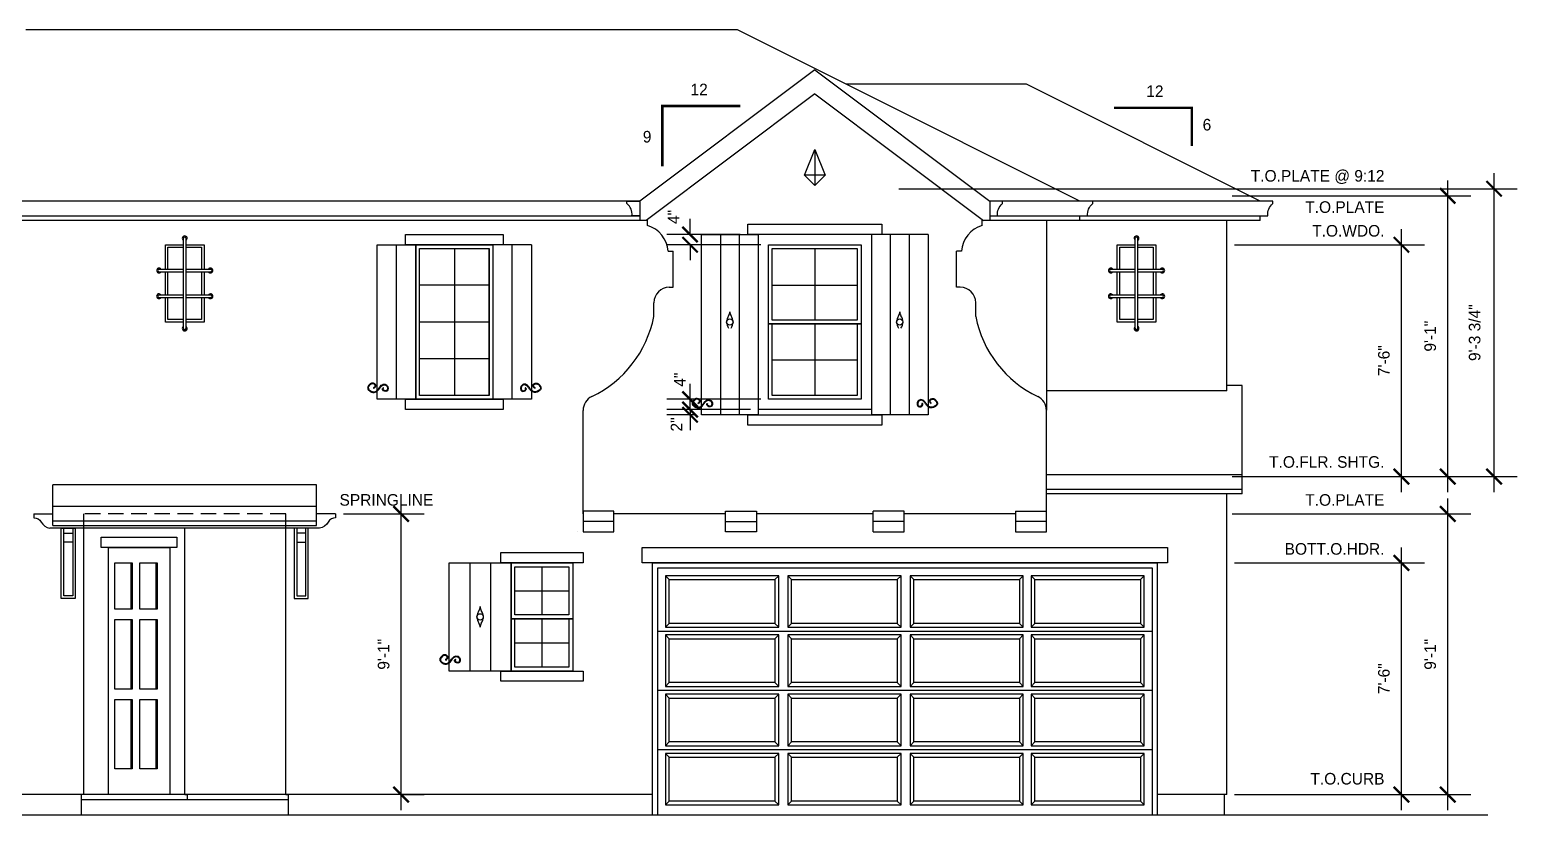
# Model space of a CAD drawing. Extents: x -5023 to 1783, y -1938 to 0.
# Drawn here: x 1205 to 1783, y -786 to -481 of the extents above; entities that cross this region are included whole.
import ezdxf

# ---------------------------------------------------------------- set-up
doc = ezdxf.new("R2010")
doc.units = 0
doc.header["$LTSCALE"] = 48
doc.header["$MEASUREMENT"] = 0
doc.header["$PDMODE"] = 3
doc.header["$PDSIZE"] = -2
doc.linetypes.add('HIDDEN2', pattern=[0.1875, 0.125, -0.0625])
doc.layers.get('0').update_dxf_attribs({"linetype": 'CONTINUOUS'})
doc.layers.get('DEFPOINTS').update_dxf_attribs({"linetype": 'CONTINUOUS'})
for name, color, linetype in [('1EL-1', 1, 'CONTINUOUS'), ('1EL-3', 3, 'CONTINUOUS'), ('1EL-7', 7, 'CONTINUOUS'), ('A-DIMS', 3, 'CONTINUOUS'), ('A-EXT ELEV', 7, 'CONTINUOUS'), ('A-EXT ELEV CORBELS', 3, 'CONTINUOUS'), ('A-EXT ELEV DR-WDO', 240, 'CONTINUOUS'), ('A-EXT ELEV SHUTTERS', 42, 'CONTINUOUS'), ('A-EXT ELEV TRIM', 42, 'CONTINUOUS'), ('A-SYMTEXT', 2, 'CONTINUOUS'), ('A-TEXT', 3, 'CONTINUOUS')]:
    doc.layers.add(name, color=color, linetype=linetype)
doc.styles.get("Standard").update_dxf_attribs({"font": 'ERASMD.TTF', "height": 4.5})
doc.dimstyles.new('ARCHITECTURE', dxfattribs={"dimscale": 48, "dimtxt": 0.18, "dimasz": 0.125, "dimexe": 0.1875, "dimexo": 0.0625, "dimgap": 0.09375, "dimtad": 1, "dimdec": 4, "dimzin": 3, "dimdsep": 46, "dimlunit": 4, "dimtxsty": 'Standard', "dimblk1": 'ARCHTICK', "dimblk2": 'ARCHTICK', "dimsah": 1, "dimcen": 0.09375, "dimdle": 0.125, "dimclrd": 1, "dimclre": 1, "dimclrt": 3, "dimadec": 0, "dimazin": 0, "dimtfac": 1, "dimtdec": 4, "dimtofl": 0, "dimtmove": 2, "dimatfit": 3, "dimldrblk": 'ARCHTICK', "dimfxl": 1, "dimfrac": 2, "dimtolj": 1, "dimtzin": 0, "dimarcsym": 0})

# ---------------------------------------------------------------- blocks, each defined once
blk = doc.blocks.new('A$C4E281F30')
at = {"layer": 'A-EXT ELEV DR-WDO'}
for p, q in [((-191, -5), (-191, -25)), ((-147, -5), (-191, -5)), ((-191, -5), (-189.5, -6.5)), ((-147, -5), (-148.5, -6.5)), ((-147, -25), (-147, -5)), ((-143.5, -5), (-143.5, -25)), ((-99.5, -5), (-143.5, -5)), ((-143.5, -5), (-142, -6.5)), ((-99.5, -5), (-101, -6.5)), ((-99.5, -25), (-99.5, -5)), ((-96, -5), (-96, -25)), ((-52, -5), (-96, -5)), ((-96, -5), (-94.5, -6.5)), ((-52, -5), (-53.5, -6.5)), ((-52, -25), (-52, -5)), ((-49, -5), (-49, -25)), ((-5, -5), (-49, -5)), ((-49, -5), (-47.5, -6.5)), ((-5, -5), (-6.5, -6.5)), ((-5, -25), (-5, -5)), ((-189.5, -6.5), (-148.5, -6.5)), ((-189.5, -23.5), (-189.5, -6.5)), ((-148.5, -6.5), (-148.5, -23.5)), ((-142, -6.5), (-101, -6.5)), ((-142, -23.5), (-142, -6.5)), ((-101, -6.5), (-101, -23.5)), ((-94.5, -6.5), (-53.5, -6.5)), ((-94.5, -23.5), (-94.5, -6.5)), ((-53.5, -6.5), (-53.5, -23.5)), ((-47.5, -6.5), (-6.5, -6.5)), ((-47.5, -23.5), (-47.5, -6.5)), ((-6.5, -6.5), (-6.5, -23.5)), ((-194, -26.5), (-5, -26.5)), ((-191, -25), (-189.5, -23.5)), ((-191, -25), (-147, -25)), ((-191, -28), (-191, -48)), ((-147, -28), (-191, -28)), ((-191, -28), (-189.5, -29.5)), ((-148.5, -23.5), (-189.5, -23.5)), ((-147, -25), (-148.5, -23.5)), ((-147, -28), (-148.5, -29.5)), ((-147, -48), (-147, -28)), ((-143.5, -25), (-142, -23.5)), ((-143.5, -25), (-99.5, -25)), ((-143.5, -28), (-143.5, -48)), ((-99.5, -28), (-143.5, -28)), ((-143.5, -28), (-142, -29.5)), ((-101, -23.5), (-142, -23.5)), ((-99.5, -25), (-101, -23.5)), ((-99.5, -28), (-101, -29.5)), ((-99.5, -48), (-99.5, -28)), ((-96, -25), (-94.5, -23.5)), ((-96, -25), (-52, -25)), ((-96, -28), (-96, -48)), ((-52, -28), (-96, -28)), ((-96, -28), (-94.5, -29.5)), ((-53.5, -23.5), (-94.5, -23.5)), ((-52, -25), (-53.5, -23.5)), ((-52, -28), (-53.5, -29.5)), ((-52, -48), (-52, -28)), ((-49, -25), (-47.5, -23.5)), ((-49, -25), (-5, -25)), ((-49, -28), (-49, -48)), ((-5, -28), (-49, -28)), ((-49, -28), (-47.5, -29.5)), ((-6.5, -23.5), (-47.5, -23.5)), ((-5, -25), (-6.5, -23.5)), ((-5, -28), (-6.5, -29.5)), ((-5, -26.5), (-2, -26.5)), ((-5, -48), (-5, -28)), ((-189.5, -29.5), (-148.5, -29.5)), ((-189.5, -46.5), (-189.5, -29.5)), ((-148.5, -29.5), (-148.5, -46.5)), ((-142, -29.5), (-101, -29.5)), ((-142, -46.5), (-142, -29.5)), ((-101, -29.5), (-101, -46.5)), ((-94.5, -29.5), (-53.5, -29.5)), ((-94.5, -46.5), (-94.5, -29.5)), ((-53.5, -29.5), (-53.5, -46.5)), ((-47.5, -29.5), (-6.5, -29.5)), ((-47.5, -46.5), (-47.5, -29.5)), ((-6.5, -29.5), (-6.5, -46.5)), ((-194, -49.5), (-5, -49.5)), ((-191, -48), (-189.5, -46.5)), ((-191, -48), (-147, -48)), ((-191, -51), (-191, -71)), ((-147, -51), (-191, -51)), ((-191, -51), (-189.5, -52.5)), ((-148.5, -46.5), (-189.5, -46.5)), ((-147, -48), (-148.5, -46.5)), ((-147, -51), (-148.5, -52.5)), ((-147, -71), (-147, -51)), ((-143.5, -48), (-142, -46.5)), ((-143.5, -48), (-99.5, -48)), ((-143.5, -51), (-143.5, -71)), ((-99.5, -51), (-143.5, -51)), ((-143.5, -51), (-142, -52.5)), ((-101, -46.5), (-142, -46.5)), ((-99.5, -48), (-101, -46.5)), ((-99.5, -51), (-101, -52.5)), ((-99.5, -71), (-99.5, -51)), ((-96, -48), (-94.5, -46.5)), ((-96, -48), (-52, -48)), ((-96, -51), (-96, -71)), ((-52, -51), (-96, -51)), ((-96, -51), (-94.5, -52.5)), ((-53.5, -46.5), (-94.5, -46.5)), ((-52, -48), (-53.5, -46.5)), ((-52, -51), (-53.5, -52.5)), ((-52, -71), (-52, -51)), ((-49, -48), (-47.5, -46.5)), ((-49, -48), (-5, -48)), ((-49, -51), (-49, -71)), ((-5, -51), (-49, -51)), ((-49, -51), (-47.5, -52.5)), ((-6.5, -46.5), (-47.5, -46.5)), ((-5, -48), (-6.5, -46.5)), ((-5, -51), (-6.5, -52.5)), ((-5, -49.5), (-2, -49.5)), ((-5, -71), (-5, -51)), ((-189.5, -52.5), (-148.5, -52.5)), ((-189.5, -69.5), (-189.5, -52.5)), ((-148.5, -52.5), (-148.5, -69.5)), ((-142, -52.5), (-101, -52.5)), ((-142, -69.5), (-142, -52.5)), ((-101, -52.5), (-101, -69.5)), ((-94.5, -52.5), (-53.5, -52.5)), ((-94.5, -69.5), (-94.5, -52.5)), ((-53.5, -52.5), (-53.5, -69.5)), ((-47.5, -52.5), (-6.5, -52.5)), ((-47.5, -69.5), (-47.5, -52.5)), ((-6.5, -52.5), (-6.5, -69.5)), ((-194, -72.5), (-5, -72.5)), ((-191, -71), (-189.5, -69.5)), ((-191, -71), (-147, -71)), ((-191, -74), (-191, -94)), ((-147, -74), (-191, -74)), ((-191, -74), (-189.5, -75.5)), ((-148.5, -69.5), (-189.5, -69.5)), ((-147, -71), (-148.5, -69.5)), ((-147, -74), (-148.5, -75.5)), ((-147, -94), (-147, -74)), ((-143.5, -71), (-142, -69.5)), ((-143.5, -71), (-99.5, -71)), ((-143.5, -74), (-143.5, -94)), ((-99.5, -74), (-143.5, -74)), ((-143.5, -74), (-142, -75.5)), ((-101, -69.5), (-142, -69.5)), ((-99.5, -71), (-101, -69.5)), ((-99.5, -74), (-101, -75.5)), ((-99.5, -94), (-99.5, -74)), ((-96, -71), (-94.5, -69.5)), ((-96, -71), (-52, -71)), ((-96, -74), (-96, -94)), ((-52, -74), (-96, -74)), ((-96, -74), (-94.5, -75.5)), ((-53.5, -69.5), (-94.5, -69.5)), ((-52, -71), (-53.5, -69.5)), ((-52, -74), (-53.5, -75.5)), ((-52, -94), (-52, -74)), ((-49, -71), (-47.5, -69.5)), ((-49, -71), (-5, -71)), ((-49, -74), (-49, -94)), ((-5, -74), (-49, -74)), ((-49, -74), (-47.5, -75.5)), ((-49, -74), (-49, -94)), ((-5, -74), (-49, -74)), ((-49, -74), (-47.5, -75.5)), ((-6.5, -69.5), (-47.5, -69.5)), ((-5, -71), (-6.5, -69.5)), ((-5, -74), (-6.5, -75.5)), ((-5, -74), (-6.5, -75.5)), ((-5, -72.5), (-2, -72.5)), ((-5, -94), (-5, -74)), ((-5, -94), (-5, -74)), ((-189.5, -75.5), (-148.5, -75.5)), ((-189.5, -92.5), (-189.5, -75.5)), ((-148.5, -75.5), (-148.5, -92.5)), ((-142, -75.5), (-101, -75.5)), ((-142, -92.5), (-142, -75.5)), ((-101, -75.5), (-101, -92.5)), ((-94.5, -75.5), (-53.5, -75.5)), ((-94.5, -92.5), (-94.5, -75.5)), ((-53.5, -75.5), (-53.5, -92.5)), ((-47.5, -75.5), (-6.5, -75.5)), ((-47.5, -92.5), (-47.5, -75.5)), ((-47.5, -75.5), (-6.5, -75.5)), ((-47.5, -92.5), (-47.5, -75.5)), ((-6.5, -75.5), (-6.5, -92.5)), ((-6.5, -75.5), (-6.5, -92.5)), ((-191, -94), (-189.5, -92.5)), ((-191, -94), (-147, -94)), ((-148.5, -92.5), (-189.5, -92.5)), ((-147, -94), (-148.5, -92.5)), ((-143.5, -94), (-142, -92.5)), ((-143.5, -94), (-99.5, -94)), ((-101, -92.5), (-142, -92.5)), ((-99.5, -94), (-101, -92.5)), ((-96, -94), (-94.5, -92.5)), ((-96, -94), (-52, -94)), ((-53.5, -92.5), (-94.5, -92.5)), ((-52, -94), (-53.5, -92.5)), ((-49, -94), (-47.5, -92.5)), ((-49, -94), (-47.5, -92.5)), ((-49, -94), (-5, -94)), ((-49, -94), (-5, -94)), ((-6.5, -92.5), (-47.5, -92.5)), ((-6.5, -92.5), (-47.5, -92.5)), ((-5, -94), (-6.5, -92.5)), ((-5, -94), (-6.5, -92.5))]:
    blk.add_line(p, q, dxfattribs=at)
blk.add_lwpolyline([(-196, -98), (-196, 0), (0, 0), (0, -98)], dxfattribs=at)
blk.add_lwpolyline([(-194, -2), (-2, -2), (-2, -98), (-194, -98)], close=True, dxfattribs=at)
blk = doc.blocks.new('A$C7DB57AE6')
at = {"layer": 'A-EXT ELEV DR-WDO'}
for p, q in [((8.66, 90), (8.66, 72)), ((18.37, 90), (18.37, 72)), ((8.66, 68), (8.66, 41)), ((18.37, 68), (18.37, 41)), ((8.66, 37), (8.66, 10)), ((18.37, 37), (18.37, 10))]:
    blk.add_line(p, q, dxfattribs=at)
for points in [[(0, 96), (23.79, 96), (23.79, 0), (0, 0)], [(2.44, 90), (9.16, 90), (9.16, 72), (2.44, 72)], [(12.16, 90), (18.87, 90), (18.87, 72), (12.16, 72)], [(2.44, 68), (9.16, 68), (9.16, 41), (2.44, 41)], [(12.16, 68), (18.87, 68), (18.87, 41), (12.16, 41)], [(2.44, 37), (9.16, 37), (9.16, 10), (2.44, 10)], [(12.16, 37), (18.87, 37), (18.87, 10), (12.16, 10)]]:
    blk.add_lwpolyline(points, close=True, dxfattribs=at)
blk = doc.blocks.new('A$C379B23EC')
at = {"layer": 'A-EXT ELEV CORBELS'}
for points in [[(0, 0), (5.5, 0), (5.5, -27.31), (0, -27.31)], [(1, 0), (4.5, 0), (4.5, -26.31), (1, -26.31)], [(1, -2), (4.5, -2), (4.5, -5.5), (1, -5.5)]]:
    blk.add_lwpolyline(points, close=True, dxfattribs=at)
blk = doc.blocks.new('_ARCHTICK')
at = {"color": 0, "linetype": 'ByBlock', "const_width": 0.15}
blk.add_lwpolyline([(-0.5, -0.5), (0.5, 0.5)], dxfattribs=at)
blk = doc.blocks.new('*D18')
at = {"layer": 'A-DIMS', "color": 1, "lineweight": -2}
for p, q in [((1756.06, -783.5), (1756.06, -662.53)), ((1672.32, -668.53), (1765.06, -668.53)), ((1673.2, -777.5), (1765.06, -777.5))]:
    blk.add_line(p, q, dxfattribs=at)
at = {"layer": 'DEFPOINTS', "color": 0}
for p in [(1669.32, -668.53), (1756.06, -668.53), (1670.2, -777.5)]:
    blk.add_point(p, dxfattribs=at)
at = {"layer": 'A-DIMS', "color": 1, "lineweight": -2, "xscale": 6, "yscale": 6, "zscale": 6}
for p, rotation in [((1756.06, -668.53), 90), ((1756.06, -777.5), 270)]:
    blk.add_blockref('_ARCHTICK', p, dxfattribs=dict(at, rotation=rotation))
at = {"layer": 'A-DIMS', "color": 3, "insert": (1749.28, -723.02), "char_height": 4.5, "attachment_point": 5, "rotation": 90}
blk.add_mtext('\\A1;9\'-1"', dxfattribs=at)
blk = doc.blocks.new('*D19')
at = {"layer": 'A-DIMS', "color": 1, "lineweight": -2}
for p, q in [((1756.06, -660), (1756.06, -539)), ((1672.32, -545), (1765.06, -545)), ((1672.32, -654), (1765.06, -654))]:
    blk.add_line(p, q, dxfattribs=at)
at = {"layer": 'DEFPOINTS', "color": 0}
for p in [(1669.32, -545), (1756.06, -545), (1669.32, -654)]:
    blk.add_point(p, dxfattribs=at)
at = {"layer": 'A-DIMS', "color": 1, "lineweight": -2, "xscale": 6, "yscale": 6, "zscale": 6}
for p, rotation in [((1756.06, -545), 90), ((1756.06, -654), 270)]:
    blk.add_blockref('_ARCHTICK', p, dxfattribs=dict(at, rotation=rotation))
at = {"layer": 'A-DIMS', "color": 3, "insert": (1749.28, -599.5), "char_height": 4.5, "attachment_point": 5, "rotation": 90}
blk.add_mtext('\\A1;9\'-1"', dxfattribs=at)
blk = doc.blocks.new('*D20')
at = {"layer": 'A-DIMS', "color": 1, "lineweight": -2}
for p, q in [((1738.06, -783.5), (1738.06, -681.5)), ((1673.2, -687.5), (1747.06, -687.5)), ((1673.2, -777.5), (1747.06, -777.5))]:
    blk.add_line(p, q, dxfattribs=at)
at = {"layer": 'DEFPOINTS', "color": 0}
for p in [(1670.2, -687.5), (1738.06, -687.5), (1670.2, -777.5)]:
    blk.add_point(p, dxfattribs=at)
at = {"layer": 'A-DIMS', "color": 1, "lineweight": -2, "xscale": 6, "yscale": 6, "zscale": 6}
for p, rotation in [((1738.06, -687.5), 90), ((1738.06, -777.5), 270)]:
    blk.add_blockref('_ARCHTICK', p, dxfattribs=dict(at, rotation=rotation))
at = {"layer": 'A-DIMS', "color": 3, "insert": (1731.28, -732.5), "char_height": 4.5, "attachment_point": 5, "rotation": 90}
blk.add_mtext('\\A1;7\'-6"', dxfattribs=at)
blk = doc.blocks.new('*D21')
at = {"layer": 'A-DIMS', "color": 1, "lineweight": -2}
for p, q in [((1738.06, -660), (1738.06, -558)), ((1673.2, -564), (1747.06, -564)), ((1673.2, -654), (1747.06, -654))]:
    blk.add_line(p, q, dxfattribs=at)
at = {"layer": 'DEFPOINTS', "color": 0}
for p in [(1670.2, -564), (1738.06, -564), (1670.2, -654)]:
    blk.add_point(p, dxfattribs=at)
at = {"layer": 'A-DIMS', "color": 1, "lineweight": -2, "xscale": 6, "yscale": 6, "zscale": 6}
for p, rotation in [((1738.06, -564), 90), ((1738.06, -654), 270)]:
    blk.add_blockref('_ARCHTICK', p, dxfattribs=dict(at, rotation=rotation))
at = {"layer": 'A-DIMS', "color": 3, "insert": (1731.28, -609), "char_height": 4.5, "attachment_point": 5, "rotation": 90}
blk.add_mtext('\\A1;7\'-6"', dxfattribs=at)
blk = doc.blocks.new('*D22')
at = {"layer": 'A-DIMS', "color": 1, "lineweight": -2}
for p, q in [((1774.06, -660), (1774.06, -536.25)), ((1542.85, -542.25), (1783.06, -542.25)), ((1690.32, -654), (1783.06, -654))]:
    blk.add_line(p, q, dxfattribs=at)
at = {"layer": 'DEFPOINTS', "color": 0}
for p in [(1539.85, -542.25), (1774.06, -542.25), (1687.32, -654)]:
    blk.add_point(p, dxfattribs=at)
at = {"layer": 'A-DIMS', "color": 1, "lineweight": -2, "xscale": 6, "yscale": 6, "zscale": 6}
for p, rotation in [((1774.06, -542.25), 90), ((1774.06, -654), 270)]:
    blk.add_blockref('_ARCHTICK', p, dxfattribs=dict(at, rotation=rotation))
at = {"layer": 'A-DIMS', "color": 3, "insert": (1766.53, -598.13), "char_height": 4.5, "attachment_point": 5, "rotation": 90}
blk.add_mtext('\\A1;9\'-3 3/4"', dxfattribs=at)
blk = doc.blocks.new('*D40')
at = {"layer": 'A-DIMS', "color": 1, "lineweight": -2}
for p, q in [((1349.52, -783.5), (1349.52, -662.5)), ((1327.09, -668.5), (1358.52, -668.5)), ((1350.48, -777.5), (1358.52, -777.5))]:
    blk.add_line(p, q, dxfattribs=at)
at = {"layer": 'DEFPOINTS', "color": 0}
for p in [(1324.09, -668.5), (1349.52, -668.5), (1347.48, -777.5)]:
    blk.add_point(p, dxfattribs=at)
at = {"layer": 'A-DIMS', "color": 1, "lineweight": -2, "xscale": 6, "yscale": 6, "zscale": 6}
for p, rotation in [((1349.52, -668.5), 90), ((1349.52, -777.5), 270)]:
    blk.add_blockref('_ARCHTICK', p, dxfattribs=dict(at, rotation=rotation))
at = {"layer": 'A-DIMS', "color": 3, "insert": (1342.73, -723), "char_height": 4.5, "attachment_point": 5, "rotation": 90}
blk.add_mtext('\\A1;9\'-1"', dxfattribs=at)
blk = doc.blocks.new('*D41')
at = {"layer": 'A-DIMS', "color": 1, "lineweight": -2}
for p, q in [((1461.75, -560), (1461.75, -554)), ((1481.2, -560), (1452.75, -560)), ((1489.2, -564), (1452.75, -564)), ((1461.75, -564), (1461.75, -570))]:
    blk.add_line(p, q, dxfattribs=at)
at = {"layer": 'DEFPOINTS', "color": 0}
for p in [(1484.2, -560), (1461.75, -564), (1492.2, -564)]:
    blk.add_point(p, dxfattribs=at)
at = {"layer": 'A-DIMS', "color": 1, "lineweight": -2, "xscale": 6, "yscale": 6, "zscale": 6}
for p, rotation in [((1461.75, -560), 270), ((1461.75, -564), 90)]:
    blk.add_blockref('_ARCHTICK', p, dxfattribs=dict(at, rotation=rotation))
at = {"layer": 'A-DIMS', "color": 3, "insert": (1455.32, -553.2), "char_height": 4.5, "attachment_point": 5, "rotation": 90}
blk.add_mtext('\\A1;4"', dxfattribs=at)
blk = doc.blocks.new('*D42')
at = {"layer": 'A-DIMS', "color": 1, "lineweight": -2}
for p, q in [((1461.75, -624), (1461.75, -618)), ((1489.2, -624), (1452.75, -624)), ((1485.2, -628), (1452.75, -628)), ((1461.75, -628), (1461.75, -634))]:
    blk.add_line(p, q, dxfattribs=at)
at = {"layer": 'DEFPOINTS', "color": 0}
for p in [(1492.2, -624), (1461.75, -628), (1488.2, -628)]:
    blk.add_point(p, dxfattribs=at)
at = {"layer": 'A-DIMS', "color": 1, "lineweight": -2, "xscale": 6, "yscale": 6, "zscale": 6}
for p, rotation in [((1461.75, -624), 270), ((1461.75, -628), 90)]:
    blk.add_blockref('_ARCHTICK', p, dxfattribs=dict(at, rotation=rotation))
at = {"layer": 'A-DIMS', "color": 3, "insert": (1457.76, -616.39), "char_height": 4.5, "attachment_point": 5, "rotation": 90}
blk.add_mtext('\\A1;4"', dxfattribs=at)
blk = doc.blocks.new('*D43')
at = {"layer": 'A-DIMS', "color": 1, "lineweight": -2}
for p, q in [((1461.75, -628), (1461.75, -622)), ((1485.2, -628), (1452.75, -628)), ((1463.19, -630), (1452.75, -630)), ((1461.75, -630), (1461.75, -636))]:
    blk.add_line(p, q, dxfattribs=at)
at = {"layer": 'DEFPOINTS', "color": 0}
for p in [(1488.2, -628), (1461.75, -630), (1466.19, -630)]:
    blk.add_point(p, dxfattribs=at)
at = {"layer": 'A-DIMS', "color": 1, "lineweight": -2, "xscale": 6, "yscale": 6, "zscale": 6}
for p, rotation in [((1461.75, -628), 270), ((1461.75, -630), 90)]:
    blk.add_blockref('_ARCHTICK', p, dxfattribs=dict(at, rotation=rotation))
at = {"layer": 'A-DIMS', "color": 3, "insert": (1456.48, -633.76), "char_height": 4.5, "attachment_point": 5, "rotation": 90}
blk.add_mtext('\\A1;2"', dxfattribs=at)

msp = doc.modelspace()

# ---------------------------------------------------------------- linework, layer by layer
at = {"layer": '1EL-1'}
for p, q in [((1257.95241, -573.5), (1257.95241, -564)), ((1257.95241, -564), (1264.95241, -564)), ((1258.95241, -573.5), (1258.95241, -565)), ((1258.95241, -565), (1264.95241, -565)), ((1265.95241, -564), (1272.95241, -564)), ((1265.95241, -565), (1271.95241, -565)), ((1271.95241, -565), (1271.95241, -573.5)), ((1272.95241, -564), (1272.95241, -573.5)), ((1627.69505, -573.5), (1627.69505, -564)), ((1627.69505, -564), (1634.69505, -564)), ((1628.69505, -573.5), (1628.69505, -565)), ((1628.69505, -565), (1634.69505, -565)), ((1635.69505, -564), (1642.69505, -564)), ((1635.69505, -565), (1641.69505, -565)), ((1641.69505, -565), (1641.69505, -573.5)), ((1642.69505, -564), (1642.69505, -573.5)), ((1257.95241, -583.5), (1257.95241, -574.5)), ((1258.95241, -583.5), (1258.95241, -574.5)), ((1271.95241, -574.5), (1271.95241, -583.5)), ((1272.95241, -574.5), (1272.95241, -583.5)), ((1627.69505, -583.5), (1627.69505, -574.5)), ((1628.69505, -583.5), (1628.69505, -574.5)), ((1641.69505, -574.5), (1641.69505, -583.5)), ((1642.69505, -574.5), (1642.69505, -583.5)), ((1257.95241, -594), (1257.95241, -584.5)), ((1258.95241, -593), (1258.95241, -584.5)), ((1271.95241, -584.5), (1271.95241, -593)), ((1272.95241, -584.5), (1272.95241, -594)), ((1627.69505, -594), (1627.69505, -584.5)), ((1628.69505, -593), (1628.69505, -584.5)), ((1641.69505, -584.5), (1641.69505, -593)), ((1642.69505, -584.5), (1642.69505, -594)), ((1264.95241, -594), (1257.95241, -594)), ((1264.95241, -593), (1258.95241, -593)), ((1271.95241, -593), (1265.95241, -593)), ((1272.95241, -594), (1265.95241, -594)), ((1634.69505, -594), (1627.69505, -594)), ((1634.69505, -593), (1628.69505, -593)), ((1641.69505, -593), (1635.69505, -593)), ((1642.69505, -594), (1635.69505, -594))]:
    msp.add_line(p, q, dxfattribs=at)
for centre, start, end in [((1265.45241, -561.5), 302.59536154, 237.40463846), ((1635.19505, -561.5), 302.59536154, 237.40463846), ((1255.45241, -574), 32.59536154, 327.40463846), ((1275.45241, -574), 212.59536154, 147.40463846), ((1625.19505, -574), 32.59536154, 327.40463846), ((1645.19505, -574), 212.59536154, 147.40463846), ((1255.45241, -584), 32.59536154, 327.40463846), ((1275.45241, -584), 212.59536154, 147.40463846), ((1625.19505, -584), 32.59536154, 327.40463846), ((1645.19505, -584), 212.59536154, 147.40463846), ((1265.45241, -596.5), 122.59536154, 57.40463846), ((1635.19505, -596.5), 122.59536154, 57.40463846)]:
    msp.add_arc(centre, 0.92816, start, end, dxfattribs=at)
at = {"layer": '1EL-3'}
for p, q in [((1264.95241, -596.5), (1264.95241, -561.5)), ((1265.95241, -596.5), (1265.95241, -561.5)), ((1383.68538, -622.5), (1383.68538, -565.5)), ((1634.69505, -596.5), (1634.69505, -561.5)), ((1635.69505, -596.5), (1635.69505, -561.5)), ((1255.45241, -573.5), (1264.95241, -573.5)), ((1255.45241, -574.5), (1264.95241, -574.5)), ((1265.95241, -573.5), (1275.45241, -573.5)), ((1265.95241, -574.5), (1275.45241, -574.5)), ((1625.19505, -573.5), (1634.69505, -573.5)), ((1625.19505, -574.5), (1634.69505, -574.5)), ((1635.69505, -573.5), (1645.19505, -573.5)), ((1635.69505, -574.5), (1645.19505, -574.5)), ((1255.45241, -583.5), (1264.95241, -583.5)), ((1265.95241, -583.5), (1275.45241, -583.5)), ((1625.19505, -583.5), (1634.69505, -583.5)), ((1635.69505, -583.5), (1645.19505, -583.5)), ((1255.45241, -584.5), (1264.95241, -584.5)), ((1265.95241, -584.5), (1275.45241, -584.5)), ((1625.19505, -584.5), (1634.69505, -584.5)), ((1635.69505, -584.5), (1645.19505, -584.5)), ((1390.19505, -733.5), (1390.19505, -733.5))]:
    msp.add_line(p, q, dxfattribs=at)
for centre, start, end in [((1265.45241, -561.5), 0, 180), ((1635.19505, -561.5), 0, 180), ((1255.45241, -574), 90, 270), ((1275.45241, -574), 270, 90), ((1625.19505, -574), 90, 270), ((1645.19505, -574), 270, 90), ((1255.45241, -584), 90, 270), ((1275.45241, -584), 270, 90), ((1625.19505, -584), 90, 270), ((1645.19505, -584), 270, 90), ((1265.45241, -596.5), 180, 0), ((1635.19505, -596.5), 180, 0)]:
    msp.add_arc(centre, 0.5, start, end, dxfattribs=at)
at = {"layer": '1EL-7'}
for p, q in [((1445.19487, -556.52786), (1445.19487, -554.15286)), ((1575.19523, -556.52786), (1575.19523, -554.15286)), ((1453.19487, -566.52786), (1455.19498, -566.52786)), ((1455.195, -580.51683), (1455.195, -566.52786)), ((1565.19523, -580.51683), (1565.19511, -566.52786)), ((1567.19523, -566.52786), (1565.19511, -566.52786)), ((1453.68646, -580.51683), (1455.195, -580.51683)), ((1566.70377, -580.51683), (1565.19523, -580.51683)), ((1447.68646, -591.89913), (1447.68646, -586.60861)), ((1572.70377, -591.80735), (1572.70377, -586.51683)), ((1420.19505, -668.5), (1420.19505, -628.32789)), ((1600.19518, -668.4995), (1600.19491, -626.4995)), ((1475.52842, -668.5), (1432.19505, -668.5)), ((1532.8618, -668.5), (1487.52842, -668.5)), ((1588.19517, -668.5), (1544.8618, -668.5))]:
    msp.add_line(p, q, dxfattribs=at)
for points in [[(1442.19487, -552.7588), (1439.19487, -552.7588, 0.256877768), (1437.2383, -547.9893), (1437.24113, -547.02786), (1442.19487, -547.02786)], [(1578.19523, -552.7588), (1581.19523, -552.7588, -0.256877768), (1583.15179, -547.9893), (1583.14896, -547.02786), (1578.19523, -547.02786)], [(1613.19505, -552.7588), (1616.19505, -552.7588, -0.256877768), (1618.15161, -547.9893), (1618.14878, -547.02786), (1613.19505, -547.02786)], [(1683.19505, -552.7588), (1686.19505, -552.7588, -0.256877768), (1688.15161, -547.9893), (1688.14878, -547.02786), (1683.19505, -547.02786)]]:
    msp.add_lwpolyline(points, format="xyb", dxfattribs=at)
for centre, radius, start, end in [((1442.14581, -567.16711), 11.06753, 3.31116534, 74.00845117), ((1578.24428, -567.16711), 11.06753, 105.99154883, 176.68883466), ((1453.68646, -586.51683), 6, 90, 180), ((1566.70377, -586.51683), 6, 0, 90), ((1404.75709, -583.4253), 43.7577, 295.5213281, 348.83392775), ((1615.63314, -583.4253), 43.7577, 191.16607225, 244.4786719), ((1426.19505, -628.32789), 6, 115.5213281, 180), ((1594.19518, -628.32789), 6, 0, 64.4786719)]:
    msp.add_arc(centre, radius, start, end, dxfattribs=at)
at = {"layer": 'A-EXT ELEV'}
for p, q in [((1480.19505, -480.52786), (1203.69505, -480.52786)), ((1522.44505, -501.65286), (1480.19505, -480.52786)), ((1510.19505, -496.02773), (1442.19487, -547.02786)), ((1510.19505, -496.02773), (1578.19523, -547.02786)), ((1613.19505, -547.02786), (1522.44505, -501.65286)), ((1592.44505, -501.65286), (1522.44505, -501.65286)), ((1683.19505, -547.02786), (1592.44505, -501.65286)), ((1510.19505, -505.40273), (1444.69487, -554.52786)), ((1510.19505, -505.40273), (1575.69523, -554.52786)), ((1442.19487, -547.02786), (950.24131, -547.02786)), ((1442.19487, -547.02786), (1442.19487, -554.52786)), ((1683.19505, -547.02786), (1578.19523, -547.02786)), ((1578.19523, -547.02786), (1578.19523, -554.52786)), ((955.19505, -552.7588), (1442.19487, -552.7588)), ((1444.69487, -554.52786), (955.19505, -554.52786)), ((1683.19505, -554.52786), (1575.69523, -554.52786)), ((1578.19523, -552.7588), (1683.19505, -552.7588)), ((1600.19505, -554.52786), (1600.19505, -628.28788)), ((1600.19505, -554.52786), (1600.19505, -628.28788)), ((1613.19505, -554.52786), (1613.19505, -552.7588)), ((1670.19505, -620.67544), (1670.19505, -554.52786)), ((1683.19505, -554.52786), (1683.19505, -552.7588)), ((1488.19505, -560), (1488.19505, -630)), ((1532.19505, -560), (1532.19505, -630)), ((1670.19505, -620.67544), (1600.19505, -620.67544)), ((1676.19505, -618.67544), (1670.19505, -618.67544)), ((1676.19505, -660.67544), (1676.19505, -618.67544)), ((1532.19505, -628), (1488.19505, -628)), ((1214.20977, -673.06726), (1214.20977, -657.23393)), ((1316.69505, -657.23393), (1214.20977, -657.23393)), ((1316.69505, -673.06726), (1316.69505, -657.23393)), ((1600.19508, -653.17544), (1676.19505, -653.17544)), ((1600.19512, -658.90638), (1676.19505, -658.90638)), ((1676.19505, -660.67544), (1600.19513, -660.67544)), ((1670.19505, -777.5), (1670.19505, -660.67544)), ((1316.69505, -665.56726), (1214.20977, -665.56726)), ((1316.69505, -671.2982), (1214.20977, -671.2982)), ((1214.20977, -673.06726), (1316.69505, -673.06726)), ((1226.20977, -777.5), (1226.20977, -674)), ((1265.45241, -777.5), (1265.45241, -674)), ((1304.69505, -777.5), (1304.69505, -674)), ((1447.19505, -777.5), (968.19505, -777.5)), ((1226.20977, -777.5), (1225.20977, -777.5)), ((1225.20977, -777.5), (1225.20977, -785.5)), ((1305.69505, -779.5), (1225.20977, -779.5)), ((1265.45241, -777.5), (1266.45241, -777.5)), ((1266.45241, -777.5), (1266.45241, -779.5)), ((1304.69505, -777.5), (1305.69505, -777.5)), ((1305.69505, -777.5), (1305.69505, -785.5)), ((1670.19505, -777.5), (1643.19505, -777.5)), ((1670.19505, -777.5), (1669.19505, -777.5)), ((1669.19505, -777.5), (1669.19505, -785.5)), ((1771.68258, -785.5), (882.55121, -785.5))]:
    msp.add_line(p, q, dxfattribs=at)
at = {"layer": 'A-EXT ELEV', "linetype": 'HIDDEN2'}
for p, q in [((1304.69505, -668.5), (1226.20977, -668.5)), ((1226.20977, -674), (1226.20977, -668.5)), ((1304.69505, -674), (1304.69505, -668.5))]:
    msp.add_line(p, q, dxfattribs=at)
at = {"layer": 'A-EXT ELEV CORBELS'}
for p, q in [((1206.81846, -668.5), (1206.81846, -670.08696)), ((1324.08635, -668.5), (1324.08635, -670.08696)), ((1420.19505, -667.5), (1420.19505, -675.5)), ((1432.19505, -667.5), (1420.19505, -667.5)), ((1432.19505, -675.5), (1432.19505, -667.5)), ((1475.52842, -675.5), (1475.52842, -667.5)), ((1475.52842, -667.5), (1487.52842, -667.5)), ((1487.52842, -667.5), (1487.52842, -675.5)), ((1532.8618, -675.5), (1532.8618, -667.5)), ((1544.8618, -667.5), (1532.8618, -667.5)), ((1544.8618, -675.5), (1544.8618, -667.5)), ((1588.19517, -667.4995), (1600.19517, -667.4995)), ((1588.19517, -667.5), (1588.19517, -675.4995)), ((1600.19517, -675.4995), (1600.19517, -667.4995)), ((1317.82548, -674), (1213.07933, -674)), ((1418.19528, -675.5), (1418.19528, -675.5)), ((1432.19505, -671.5), (1420.19505, -671.5)), ((1420.19505, -675.5), (1432.19505, -675.5)), ((1475.52842, -671.5), (1487.52842, -671.5)), ((1487.52842, -675.5), (1475.52842, -675.5)), ((1544.8618, -671.5), (1532.8618, -671.5)), ((1532.8618, -675.5), (1544.8618, -675.5)), ((1600.19517, -671.4995), (1588.19517, -671.4995)), ((1588.19517, -675.4995), (1600.19517, -675.4995))]:
    msp.add_line(p, q, dxfattribs=at)
for points in [[(1206.81846, -668.5), (1214.20977, -668.5)], [(1324.08635, -668.5), (1316.69505, -668.5)]]:
    msp.add_lwpolyline(points, dxfattribs=at)
for points in [[(1206.81846, -670.08696, -0.290936129), (1209.70551, -671.65242, 0.251756054), (1213.07933, -674, 0.253237103)], [(1324.08635, -670.08696, 0.290936129), (1321.1993, -671.65242, -0.251756054), (1317.82548, -674, -0.253237103)]]:
    msp.add_lwpolyline(points, format="xyb", dxfattribs=at)
at = {"layer": 'A-EXT ELEV DR-WDO'}
for p, q in [((1370.18538, -565.5), (1370.18538, -622.5)), ((1510.19505, -565.5), (1510.19505, -593.25)), ((1383.68538, -579.75), (1356.68538, -579.75)), ((1493.69505, -579.7415), (1526.69505, -579.7415)), ((1383.68538, -594), (1356.68538, -594)), ((1528.19505, -594.75), (1492.19505, -594.75)), ((1510.19505, -594.75), (1510.19505, -622.5)), ((1383.68538, -608.25), (1356.68538, -608.25)), ((1493.69505, -608.625), (1526.69505, -608.625)), ((1404.19505, -689), (1404.19505, -707.75)), ((1393.69505, -698.375), (1414.69505, -698.375)), ((1416.19505, -709.25), (1392.19505, -709.25)), ((1404.19505, -709.25), (1404.19505, -728)), ((1393.69505, -718.625), (1414.69505, -718.625))]:
    msp.add_line(p, q, dxfattribs=at)
for points in [[(1355.18538, -564), (1385.18538, -564), (1385.18538, -624), (1355.18538, -624)], [(1356.68538, -565.5), (1383.68538, -565.5), (1383.68538, -622.5), (1356.68538, -622.5)], [(1492.19505, -564), (1528.19505, -564), (1528.19505, -594.75), (1492.19505, -594.75)], [(1492.19505, -564), (1528.19505, -564), (1528.19505, -624), (1492.19505, -624)], [(1493.69505, -565.5), (1526.69505, -565.5), (1526.69505, -593.25), (1493.69505, -593.25)], [(1492.19505, -594.75), (1528.19505, -594.75), (1528.19505, -624), (1492.19505, -624)], [(1493.69505, -594.75), (1526.69505, -594.75), (1526.69505, -622.5), (1493.69505, -622.5)], [(1392.19505, -687.5), (1416.19505, -687.5), (1416.19505, -709.25), (1392.19505, -709.25)], [(1392.19505, -687.5), (1416.19505, -687.5), (1416.19505, -729.5), (1392.19505, -729.5)], [(1393.69505, -689), (1414.69505, -689), (1414.69505, -707.75), (1393.69505, -707.75)], [(1392.19505, -709.25), (1416.19505, -709.25), (1416.19505, -729.5), (1392.19505, -729.5)], [(1393.69505, -709.25), (1414.69505, -709.25), (1414.69505, -728), (1393.69505, -728)]]:
    msp.add_lwpolyline(points, close=True, dxfattribs=at)
at = {"layer": 'A-EXT ELEV SHUTTERS'}
for p, q in [((1466.195, -560), (1488.195, -560)), ((1466.195, -630), (1466.195, -560)), ((1473.52833, -560), (1473.52833, -630)), ((1480.86167, -560), (1480.86167, -630)), ((1554.195, -560), (1532.195, -560)), ((1539.52833, -560), (1539.52833, -630)), ((1546.86167, -560), (1546.86167, -630)), ((1554.195, -560), (1554.195, -630)), ((1340.18538, -624), (1340.18538, -564)), ((1340.18538, -564), (1355.18538, -564)), ((1347.68538, -624), (1347.68538, -564)), ((1355.18538, -564), (1355.18538, -624)), ((1400.18538, -564), (1385.18538, -564)), ((1392.68538, -624), (1392.68538, -564)), ((1400.18538, -564), (1400.18538, -624)), ((1355.18538, -624), (1340.18538, -624)), ((1400.18538, -624), (1385.18538, -624)), ((1488.195, -630), (1466.195, -630)), ((1554.195, -630), (1532.195, -630)), ((1368.19505, -687.5), (1392.19505, -687.5)), ((1368.19505, -729.5), (1368.19505, -687.5)), ((1376.19505, -687.5), (1376.19505, -729.5)), ((1384.19505, -687.5), (1384.19505, -729.5)), ((1392.19505, -687.5), (1392.19505, -729.5)), ((1392.19505, -687.5), (1392.19505, -729.5)), ((1392.19505, -729.5), (1368.19505, -729.5))]:
    msp.add_line(p, q, dxfattribs=at)
for centre in [(1477.195, -594), (1543.195, -594), (1380.19505, -708.5)]:
    msp.add_circle(centre, 1.23444, dxfattribs=at)
for centre, radius, start, end in [((1481.32693, -594.416), 5.41749, 148.17347612, 175.59605416), ((1481.32693, -593.584), 5.41749, 184.40394584, 211.82652388), ((1474.74234, -590.10969), 2.45511, 323.81760469, 2.56081242), ((1479.64766, -590.10969), 2.45511, 177.43918758, 216.18239531), ((1473.06307, -594.416), 5.41749, 4.40394584, 31.82652388), ((1473.06307, -593.584), 5.41749, 328.17347612, 355.59605416), ((1547.32693, -594.416), 5.41749, 148.17347612, 175.59605416), ((1547.32693, -593.584), 5.41749, 184.40394584, 211.82652388), ((1540.74234, -590.10969), 2.45511, 323.81760469, 2.56081242), ((1545.64766, -590.10969), 2.45511, 177.43918758, 216.18239531), ((1539.06307, -594.416), 5.41749, 4.40394584, 31.82652388), ((1539.06307, -593.584), 5.41749, 328.17347612, 355.59605416), ((1338.9341, -619.59953), 0.14535, 161.68517643, 280.31333436), ((1342.58787, -619.70917), 0.12581, 306.35385672, 113.37003612), ((1397.78288, -619.70917), 0.12581, 66.62996388, 233.64614328), ((1401.43666, -619.59953), 0.14535, 259.68666564, 18.31482357), ((1377.74239, -704.60969), 2.45511, 323.81760469, 2.56081242), ((1382.6477, -704.60969), 2.45511, 177.43918758, 216.18239531), ((1384.32698, -708.916), 5.41749, 148.17347612, 175.59605416), ((1384.32698, -708.084), 5.41749, 184.40394584, 211.82652388), ((1376.06312, -708.916), 5.41749, 4.40394584, 31.82652388), ((1376.06312, -708.084), 5.41749, 328.17347612, 355.59605416), ((1377.74239, -712.39031), 2.45511, 357.43918758, 36.18239531), ((1382.6477, -712.39031), 2.45511, 143.81760469, 182.56081242), ((1366.94377, -725.09953), 0.14535, 161.68517643, 280.31333436), ((1370.59754, -725.20917), 0.12581, 306.35385672, 113.37003612)]:
    msp.add_arc(centre, radius, start, end, dxfattribs=at)
for points in [[(1338.96012, -619.74253), (1339.06849, -619.64834), (1339.18023, -619.55145), (1339.38196, -619.35388), (1339.47326, -619.25411), (1339.62193, -619.03038), (1339.68149, -618.90306), (1339.70207, -618.66403), (1339.6875, -618.56474), (1339.62335, -618.39098), (1339.5762, -618.31336), (1339.40421, -618.09528), (1339.25014, -617.97571), (1338.90878, -617.78847), (1338.72056, -617.72129), (1338.33982, -617.67291), (1338.15549, -617.69474), (1337.81861, -617.80454), (1337.66579, -617.89116), (1337.35615, -618.12188), (1337.20571, -618.27386), (1336.92834, -618.5991), (1336.79931, -618.7771), (1336.61986, -619.11692), (1336.55822, -619.27483), (1336.50419, -619.58495), (1336.50538, -619.73812), (1336.58541, -620.03121), (1336.65867, -620.16116), (1336.83588, -620.39302), (1336.94047, -620.49596), (1337.19938, -620.7154), (1337.35573, -620.82482), (1337.67642, -621.02396), (1337.84246, -621.11195), (1338.35432, -621.32587), (1338.71664, -621.40301), (1339.36037, -621.32598), (1339.62662, -621.21926), (1340.10989, -620.92714), (1340.32987, -620.74115), (1340.68893, -620.37165), (1340.83433, -620.19228), (1341.0909, -619.841), (1341.20514, -619.6683), (1341.44719, -619.32595), (1341.57485, -619.15841), (1341.87291, -618.85046), (1342.04385, -618.70905), (1342.4248, -618.48093), (1342.63557, -618.40329), (1342.96579, -618.37556), (1343.0912, -618.3871), (1343.3449, -618.45199), (1343.47068, -618.50512), (1343.72467, -618.65822), (1343.84777, -618.76552), (1344.09994, -619.08847), (1344.18593, -619.34084), (1344.20836, -619.82952), (1344.17411, -620.06123), (1344.05228, -620.37832), (1343.98905, -620.48443), (1343.84499, -620.63866), (1343.76603, -620.68751), (1343.56976, -620.74451), (1343.45424, -620.75016), (1343.22514, -620.70506), (1343.11625, -620.66502), (1342.89231, -620.54069), (1342.78031, -620.45824), (1342.60629, -620.29329), (1342.5398, -620.21182), (1342.4557, -620.0701), (1342.44122, -620.01168), (1342.44083, -619.97106), (1342.44269, -619.96706), (1342.44707, -619.95873), (1342.45013, -619.95341), (1342.47785, -619.92724), (1342.50066, -619.90945), (1342.56624, -619.86598), (1342.61221, -619.83934), (1342.66245, -619.8105)], [(1401.41063, -619.74253), (1401.30227, -619.64834), (1401.19053, -619.55145), (1400.98879, -619.35388), (1400.8975, -619.25411), (1400.74883, -619.03038), (1400.68927, -618.90306), (1400.66869, -618.66403), (1400.68326, -618.56474), (1400.7474, -618.39098), (1400.79456, -618.31336), (1400.96654, -618.09528), (1401.12062, -617.97571), (1401.46197, -617.78847), (1401.6502, -617.72129), (1402.03094, -617.67291), (1402.21527, -617.69474), (1402.55215, -617.80454), (1402.70497, -617.89116), (1403.01461, -618.12188), (1403.16505, -618.27386), (1403.44241, -618.5991), (1403.57145, -618.7771), (1403.7509, -619.11692), (1403.81254, -619.27483), (1403.86657, -619.58495), (1403.86538, -619.73812), (1403.78535, -620.03121), (1403.71209, -620.16116), (1403.53488, -620.39302), (1403.43029, -620.49596), (1403.17138, -620.7154), (1403.01503, -620.82482), (1402.69434, -621.02396), (1402.5283, -621.11195), (1402.01644, -621.32587), (1401.65412, -621.40301), (1401.01039, -621.32598), (1400.74414, -621.21926), (1400.26087, -620.92714), (1400.04089, -620.74115), (1399.68183, -620.37165), (1399.53643, -620.19228), (1399.27986, -619.841), (1399.16562, -619.6683), (1398.92357, -619.32595), (1398.7959, -619.15841), (1398.49785, -618.85046), (1398.3269, -618.70905), (1397.94596, -618.48093), (1397.73519, -618.40329), (1397.40497, -618.37556), (1397.27956, -618.3871), (1397.02586, -618.45199), (1396.90008, -618.50512), (1396.64608, -618.65822), (1396.52299, -618.76552), (1396.27082, -619.08847), (1396.18483, -619.34084), (1396.1624, -619.82952), (1396.19664, -620.06123), (1396.31847, -620.37832), (1396.38171, -620.48443), (1396.52577, -620.63866), (1396.60473, -620.68751), (1396.801, -620.74451), (1396.91652, -620.75016), (1397.14562, -620.70506), (1397.2545, -620.66502), (1397.47845, -620.54069), (1397.59045, -620.45824), (1397.76446, -620.29329), (1397.83095, -620.21182), (1397.91506, -620.0701), (1397.92954, -620.01168), (1397.92993, -619.97106), (1397.92807, -619.96706), (1397.92369, -619.95873), (1397.92062, -619.95341), (1397.89291, -619.92724), (1397.8701, -619.90945), (1397.80452, -619.86598), (1397.75854, -619.83934), (1397.70831, -619.8105)], [(1464.96974, -625.74253), (1465.07811, -625.64834), (1465.18985, -625.55145), (1465.39158, -625.35388), (1465.48288, -625.25411), (1465.63155, -625.03038), (1465.69111, -624.90306), (1465.71169, -624.66403), (1465.69712, -624.56474), (1465.63297, -624.39098), (1465.58582, -624.31336), (1465.41384, -624.09528), (1465.25976, -623.97571), (1464.9184, -623.78847), (1464.73018, -623.72129), (1464.34944, -623.67291), (1464.16511, -623.69474), (1463.82823, -623.80454), (1463.67541, -623.89116), (1463.36577, -624.12188), (1463.21533, -624.27386), (1462.93796, -624.5991), (1462.80893, -624.7771), (1462.62948, -625.11692), (1462.56784, -625.27483), (1462.51381, -625.58495), (1462.515, -625.73812), (1462.59503, -626.03121), (1462.66829, -626.16116), (1462.8455, -626.39302), (1462.95009, -626.49596), (1463.209, -626.7154), (1463.36535, -626.82482), (1463.68604, -627.02396), (1463.85208, -627.11195), (1464.36394, -627.32587), (1464.72626, -627.40301), (1465.36999, -627.32598), (1465.63624, -627.21926), (1466.11951, -626.92714), (1466.33949, -626.74115), (1466.69855, -626.37165), (1466.84395, -626.19228), (1467.10052, -625.841), (1467.21476, -625.6683), (1467.45681, -625.32595), (1467.58447, -625.15841), (1467.88253, -624.85046), (1468.05347, -624.70905), (1468.43442, -624.48093), (1468.64519, -624.40329), (1468.97541, -624.37556), (1469.10082, -624.3871), (1469.35452, -624.45199), (1469.4803, -624.50512), (1469.73429, -624.65822), (1469.85739, -624.76552), (1470.10956, -625.08847), (1470.19555, -625.34084), (1470.21798, -625.82952), (1470.18373, -626.06123), (1470.0619, -626.37832), (1469.99867, -626.48443), (1469.85461, -626.63866), (1469.77565, -626.68751), (1469.57938, -626.74451), (1469.46386, -626.75016), (1469.23476, -626.70506), (1469.12587, -626.66502), (1468.90193, -626.54069), (1468.78993, -626.45824), (1468.61591, -626.29329), (1468.54943, -626.21182), (1468.46532, -626.0701), (1468.45084, -626.01168), (1468.45045, -625.97106), (1468.45231, -625.96706), (1468.45669, -625.95873), (1468.45976, -625.95341), (1468.48747, -625.92724), (1468.51028, -625.90945), (1468.57586, -625.86598), (1468.62183, -625.83934), (1468.67207, -625.8105)], [(1555.42035, -625.74253), (1555.31199, -625.64834), (1555.20024, -625.55145), (1554.99851, -625.35388), (1554.90721, -625.25411), (1554.75855, -625.03038), (1554.69899, -624.90306), (1554.67841, -624.66403), (1554.69298, -624.56474), (1554.75712, -624.39098), (1554.80427, -624.31336), (1554.97626, -624.09528), (1555.13033, -623.97571), (1555.47169, -623.78847), (1555.65992, -623.72129), (1556.04065, -623.67291), (1556.22498, -623.69474), (1556.56186, -623.80454), (1556.71468, -623.89116), (1557.02432, -624.12188), (1557.17476, -624.27386), (1557.45213, -624.5991), (1557.58116, -624.7771), (1557.76062, -625.11692), (1557.82225, -625.27483), (1557.87628, -625.58495), (1557.8751, -625.73812), (1557.79507, -626.03121), (1557.72181, -626.16116), (1557.5446, -626.39302), (1557.44, -626.49596), (1557.18109, -626.7154), (1557.02475, -626.82482), (1556.70406, -627.02396), (1556.53802, -627.11195), (1556.02615, -627.32587), (1555.66383, -627.40301), (1555.0201, -627.32598), (1554.75386, -627.21926), (1554.27058, -626.92714), (1554.05061, -626.74115), (1553.69154, -626.37165), (1553.54614, -626.19228), (1553.28957, -625.841), (1553.17533, -625.6683), (1552.93328, -625.32595), (1552.80562, -625.15841), (1552.50757, -624.85046), (1552.33662, -624.70905), (1551.95567, -624.48093), (1551.74491, -624.40329), (1551.41468, -624.37556), (1551.28927, -624.3871), (1551.03558, -624.45199), (1550.90979, -624.50512), (1550.6558, -624.65822), (1550.53271, -624.76552), (1550.28054, -625.08847), (1550.19455, -625.34084), (1550.17212, -625.82952), (1550.20636, -626.06123), (1550.32819, -626.37832), (1550.39143, -626.48443), (1550.53549, -626.63866), (1550.61445, -626.68751), (1550.81071, -626.74451), (1550.92623, -626.75016), (1551.15533, -626.70506), (1551.26422, -626.66502), (1551.48816, -626.54069), (1551.60017, -626.45824), (1551.77418, -626.29329), (1551.84067, -626.21182), (1551.92478, -626.0701), (1551.93925, -626.01168), (1551.93965, -625.97106), (1551.93779, -625.96706), (1551.93341, -625.95873), (1551.93034, -625.95341), (1551.90262, -625.92724), (1551.87982, -625.90945), (1551.81424, -625.86598), (1551.76826, -625.83934), (1551.71803, -625.8105)], [(1366.96979, -725.24253), (1367.07815, -725.14834), (1367.1899, -725.05145), (1367.39163, -724.85388), (1367.48293, -724.75411), (1367.63159, -724.53038), (1367.69116, -724.40306), (1367.71173, -724.16403), (1367.69716, -724.06474), (1367.63302, -723.89098), (1367.58587, -723.81336), (1367.41388, -723.59528), (1367.25981, -723.47571), (1366.91845, -723.28847), (1366.73022, -723.22129), (1366.34949, -723.17291), (1366.16516, -723.19474), (1365.82828, -723.30454), (1365.67546, -723.39116), (1365.36582, -723.62188), (1365.21538, -723.77386), (1364.93801, -724.0991), (1364.80898, -724.2771), (1364.62953, -724.61692), (1364.56789, -724.77483), (1364.51386, -725.08495), (1364.51504, -725.23812), (1364.59508, -725.53121), (1364.66833, -725.66116), (1364.84554, -725.89302), (1364.95014, -725.99596), (1365.20905, -726.2154), (1365.3654, -726.32482), (1365.68609, -726.52396), (1365.85212, -726.61195), (1366.36399, -726.82587), (1366.72631, -726.90301), (1367.37004, -726.82598), (1367.63628, -726.71926), (1368.11956, -726.42714), (1368.33953, -726.24115), (1368.6986, -725.87165), (1368.844, -725.69228), (1369.10057, -725.341), (1369.21481, -725.1683), (1369.45686, -724.82595), (1369.58452, -724.65841), (1369.88258, -724.35046), (1370.05352, -724.20905), (1370.43447, -723.98093), (1370.64524, -723.90329), (1370.97546, -723.87556), (1371.10087, -723.8871), (1371.35456, -723.95199), (1371.48035, -724.00512), (1371.73434, -724.15822), (1371.85744, -724.26552), (1372.1096, -724.58847), (1372.19559, -724.84084), (1372.21803, -725.32952), (1372.18378, -725.56123), (1372.06195, -725.87832), (1371.99871, -725.98443), (1371.85465, -726.13866), (1371.77569, -726.18751), (1371.57943, -726.24451), (1371.46391, -726.25016), (1371.23481, -726.20506), (1371.12592, -726.16502), (1370.90198, -726.04069), (1370.78997, -725.95824), (1370.61596, -725.79329), (1370.54947, -725.71182), (1370.46537, -725.5701), (1370.45089, -725.51168), (1370.4505, -725.47106), (1370.45236, -725.46706), (1370.45674, -725.45873), (1370.4598, -725.45341), (1370.48752, -725.42724), (1370.51033, -725.40945), (1370.57591, -725.36598), (1370.62188, -725.33934), (1370.67212, -725.3105)]]:
    msp.add_open_spline(points, degree=3, knots=[0, 0, 0, 0, 0.349164291, 0.349164291, 0.678228094, 0.678228094, 1.007291898, 1.007291898, 1.215147572, 1.215147572, 1.423003246, 1.423003246, 1.856970792, 1.856970792, 2.290938338, 2.290938338, 2.724905883, 2.724905883, 3.158873429, 3.158873429, 3.689618309, 3.689618309, 4.220363189, 4.220363189, 4.641155914, 4.641155914, 5.008256039, 5.008256039, 5.375356163, 5.375356163, 5.742456287, 5.742456287, 6.229887233, 6.229887233, 6.717318179, 6.717318179, 7.692180072, 7.692180072, 8.444207145, 8.444207145, 9.196234217, 9.196234217, 9.820203259, 9.820203259, 10.4441723, 10.4441723, 11.125327331, 11.125327331, 11.806482361, 11.806482361, 12.567068398, 12.567068398, 13.021597179, 13.021597179, 13.47612596, 13.47612596, 14.023858049, 14.023858049, 14.953587173, 14.953587173, 15.658210858, 15.658210858, 16.106569203, 16.106569203, 16.554927548, 16.554927548, 17.003285894, 17.003285894, 17.360324136, 17.360324136, 17.717362379, 17.717362379, 18.028015698, 18.028015698, 18.338669017, 18.338669017, 18.517409647, 18.517409647, 18.644524982, 18.644524982, 18.771640317, 18.771640317, 18.929884468, 18.929884468, 18.929884468, 18.929884468], dxfattribs=at)
for points in [[(1338.79611, -619.55385), (1339.44272, -618.64914), (1338.51835, -617.9478), (1337.28877, -618.56223), (1336.7798, -619.7919), (1337.4598, -620.58781), (1339.09787, -621.10479), (1340.6066, -620.07083), (1341.51184, -618.86455), (1342.93436, -618.13217), (1344.14135, -618.73531), (1344.44309, -619.85543), (1343.96892, -620.8463), (1343.02057, -620.88938), (1342.24466, -619.81235), (1342.53797, -619.59369)], [(1401.57465, -619.55385), (1400.92804, -618.64914), (1401.85241, -617.9478), (1403.08199, -618.56223), (1403.59096, -619.7919), (1402.91096, -620.58781), (1401.27289, -621.10479), (1399.76416, -620.07083), (1398.85892, -618.86455), (1397.4364, -618.13217), (1396.22941, -618.73531), (1395.92767, -619.85543), (1396.40184, -620.8463), (1397.35019, -620.88938), (1398.1261, -619.81235), (1397.83279, -619.59369)], [(1464.80573, -625.55385), (1465.45234, -624.64914), (1464.52797, -623.9478), (1463.29839, -624.56223), (1462.78942, -625.7919), (1463.46942, -626.58781), (1465.10749, -627.10479), (1466.61622, -626.07083), (1467.52146, -624.86455), (1468.94398, -624.13217), (1470.15097, -624.73531), (1470.45271, -625.85543), (1469.97854, -626.8463), (1469.03019, -626.88938), (1468.25428, -625.81235), (1468.54759, -625.59369)], [(1555.58436, -625.55385), (1554.93776, -624.64914), (1555.86213, -623.9478), (1557.09171, -624.56223), (1557.60067, -625.7919), (1556.92067, -626.58781), (1555.28261, -627.10479), (1553.77388, -626.07083), (1552.86863, -624.86455), (1551.44611, -624.13217), (1550.23912, -624.73531), (1549.93738, -625.85543), (1550.41155, -626.8463), (1551.3599, -626.88938), (1552.13582, -625.81235), (1551.8425, -625.59369)], [(1366.80578, -725.05385), (1367.45239, -724.14914), (1366.52801, -723.4478), (1365.29843, -724.06223), (1364.78947, -725.2919), (1365.46947, -726.08781), (1367.10753, -726.60479), (1368.61626, -725.57083), (1369.52151, -724.36455), (1370.94403, -723.63217), (1372.15102, -724.23531), (1372.45276, -725.35543), (1371.97859, -726.3463), (1371.03024, -726.38938), (1370.25433, -725.31235), (1370.54764, -725.09369)]]:
    msp.add_spline(points, degree=3, dxfattribs=at)
at = {"layer": 'A-EXT ELEV TRIM'}
for p, q in [((1510.19505, -526.99401), (1510.19505, -540.99401)), ((1514.19505, -536.99401), (1506.19505, -536.99401))]:
    msp.add_line(p, q, dxfattribs=at)
msp.add_lwpolyline([(1510.19505, -540.99401), (1506.19505, -536.99401), (1510.19505, -526.99401), (1514.19505, -536.99401), (1510.19505, -540.99401)], dxfattribs=at)
for points in [[(1351.18538, -560), (1389.18538, -560), (1389.18538, -564), (1351.18538, -564)], [(1484.19505, -556), (1536.19505, -556), (1536.19505, -560), (1484.19505, -560)], [(1351.18538, -624), (1389.18538, -624), (1389.18538, -628), (1351.18538, -628)], [(1484.19505, -630), (1536.19505, -630), (1536.19505, -634), (1484.19505, -634)], [(1233.03819, -677.5), (1262.37461, -677.5), (1262.37461, -681.5), (1233.03819, -681.5)], [(1443.19505, -681.5), (1647.19505, -681.5), (1647.19505, -687.5), (1443.19505, -687.5)], [(1388.19505, -683.5), (1420.19505, -683.5), (1420.19505, -687.5), (1388.19505, -687.5)], [(1388.19505, -729.5), (1420.19505, -729.5), (1420.19505, -733.5), (1388.19505, -733.5)]]:
    msp.add_lwpolyline(points, close=True, dxfattribs=at)
at = {"layer": 'A-SYMTEXT', "const_width": 1}
for points in [[(1481.22298, -510.12314), (1450.95086, -510.12314), (1450.95086, -533.5149)], [(1626.38027, -510.82236), (1656.65239, -510.82236), (1656.65239, -525.62835)]]:
    msp.add_lwpolyline(points, dxfattribs=at)

# ---------------------------------------------------------------- block references
at = {"layer": 'A-EXT ELEV'}
msp.add_blockref('A$C4E281F30', (1643.19505, -687.5), dxfattribs=at)
at = {"layer": 'A-EXT ELEV CORBELS'}
for name, p in [('A$C379B23EC', (1217.45977, -674)), ('A$C7DB57AE6', (1235.86662, -777.5))]:
    msp.add_blockref(name, p, dxfattribs=at)
at = {"layer": 'A-EXT ELEV CORBELS', "xscale": -1}
msp.add_blockref('A$C379B23EC', (1313.44505, -674), dxfattribs=at)

# ---------------------------------------------------------------- texts
at = {"layer": 'A-SYMTEXT', "color": 3, "char_height": 4.5, "width": 74.875}
for s, insert, attachment_point in [('12', (1468.63748, -501.45958), 3), ('12', (1638.96577, -502.1588), 1), ('9', (1446.74315, -519.79924), 3), ('6', (1660.8601, -515.12945), 1)]:
    msp.add_mtext(s, dxfattribs=dict(at, insert=insert, attachment_point=attachment_point))
at = {"layer": 'A-TEXT', "char_height": 4.5, "attachment_point": 3}
for s, insert, width in [('T.O.PLATE @ 9:12', (1731.48615, -534.99359), 53.0323204), ('T.O.PLATE', (1731.48615, -547.12429), 31.0252747), ('T.O.WDO.', (1731.48615, -556.34026), 31.0252747), ('T.O.FLR. SHTG.', (1731.48615, -646.09026), 44.2054945), ('SPRINGLINE', (1362.03733, -660.80901), 31.0252747), ('T.O.PLATE', (1731.48615, -660.84026), 31.0252747), ('BOTT.O.HDR.', (1731.48615, -679.84026), 31.0252747), ('T.O.CURB', (1731.48615, -769.07358), 27.2934066)]:
    msp.add_mtext(s, dxfattribs=dict(at, insert=insert, width=width))

# ---------------------------------------------------------------- dimensions: what is measured, and where the dimension line sits
at = {"layer": 'A-DIMS', "color": 1}
for base, p1, p2, picture, middle in [((1774.06382, -542.25), (1687.32005, -654), (1539.84756, -542.25), '*D22', (1766.5325, -598.125)), ((1756.06382, -545), (1669.32005, -654), (1669.32005, -545), '*D19', (1749.27755, -599.5)), ((1738.06382, -564), (1670.19505, -654), (1670.19505, -564), '*D21', (1731.27755, -609)), ((1349.51697, -668.5), (1347.48059, -777.5), (1324.08635, -668.5), '*D40', (1342.73071, -723)), ((1756.0638169387, -668.53125), (1670.1950470018, -777.5), (1669.3200470018, -668.53125), '*D18', (1749.2775532025, -723.015625)), ((1738.06382, -687.5), (1670.19505, -777.5), (1670.19505, -687.5), '*D20', (1731.27755, -732.5))]:
    dim = msp.add_linear_dim(base=base, p1=p1, p2=p2, angle=90, dimstyle='ARCHITECTURE', dxfattribs=at)
    dim.commit()
    dim.dimension.update_dxf_attribs({"geometry": picture, "text_midpoint": middle})
for base, p1, p2, picture, middle in [((1461.75011, -564), (1484.19505, -560), (1492.19505, -564), '*D41', (1455.32011, -553.19723)), ((1461.75011, -628), (1492.19505, -624), (1488.19505, -628), '*D42', (1457.75902, -616.38622)), ((1461.75011, -630), (1488.19505, -628), (1466.195, -630), '*D43', (1456.48185, -633.75674))]:
    dim = msp.add_linear_dim(base=base, p1=p1, p2=p2, angle=90, dimstyle='ARCHITECTURE', dxfattribs=at)
    dim.commit()
    dim.dimension.update_dxf_attribs({"geometry": picture, "text_midpoint": middle, "dimtype": 160})

doc.saveas('drawing.dxf')
